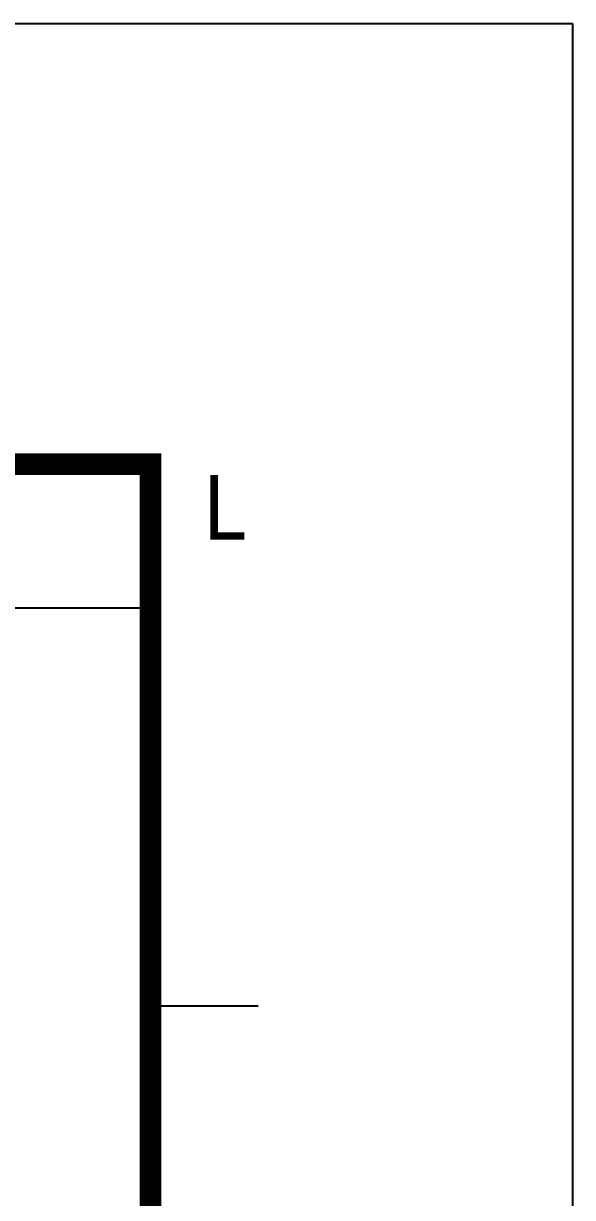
# Model space of a CAD drawing. Header units: millimetres. Extents: x -17369 to 294000, y -718917 to 220315.
# Drawn here: x 285086 to 294000, y -194957 to -175892 of the extents above; entities that cross this region are included whole.
import ezdxf
from ezdxf.enums import TextEntityAlignment as Align
from ezdxf.xclip import XClip

# ---------------------------------------------------------------- set-up
doc = ezdxf.new("R2010")
doc.units = ezdxf.units.MM
doc.header["$LTSCALE"] = 350
doc.header["$XCLIPFRAME"] = 2
doc.layers.get('Defpoints').update_dxf_attribs({"color": 181})
doc.layers.add('FORM$0$KIA-Form$2$A-FORM', color=7, linetype='Continuous')
doc.layers.add('X-200-S-COL$0$Defpoint', color=171, linetype='Continuous', plot=False)
doc.styles.add('FORM$0$맑은고딕', font='malgun.ttf')

# ---------------------------------------------------------------- blocks, each defined once
blk = doc.blocks.new('X-200-S-COL$0$Form-Bo')
blk.add_lwpolyline([(0, 207900), (294000, 207900), (294000, 0), (0, 0)], close=True)
blk = doc.blocks.new('xref key map')
blk.add_lwpolyline([(0, 1551302), (2389260, 1551302), (2389260, 0), (0, 0)], close=True)

msp = doc.modelspace()

# ---------------------------------------------------------------- linework, layer by layer
at = {"layer": 'Defpoints', "color": 3}
msp.add_lwpolyline([(0, -175892.4), (294000, -175892.4), (294000, -383792.4), (0, -383792.4)], close=True, dxfattribs=at)
at = {"layer": 'FORM$0$KIA-Form$2$A-FORM'}
msp.add_line((288897, -191849.1), (287147, -191849.1), dxfattribs=at)
at = {"layer": 'FORM$0$KIA-Form$2$A-FORM', "color": 6, "const_width": 350}
msp.add_lwpolyline([(287147, -376635), (287147, -183049.8), (8400, -183049.8), (8400, -376635)], close=True, dxfattribs=at)

# ---------------------------------------------------------------- block references
at = {"layer": 'X-200-S-COL$0$Defpoint'}
msp.add_blockref('X-200-S-COL$0$Form-Bo', (0, -383792.4), dxfattribs=at)

# ---------------------------------------------------------------- texts
at = {"layer": 'FORM$0$KIA-Form$2$A-FORM', "color": 4, "style": 'FORM$0$맑은고딕'}
msp.add_text('L', height=1050, dxfattribs=at).set_placement((287989.5, -183749.8), align=Align.MIDDLE_LEFT)

# ---------------------------------------------------------------- next in the draw order: block references
ref = msp.add_blockref('xref key map', (253797.2, -207036.5), dxfattribs=dict(xscale=0.01395821451102549, yscale=0.01395821451102549, zscale=0.01395821451102549))
XClip(ref).set_block_clipping_path([(-0.0000000075, 167165.6021255665), (2389260.125662934, 1718467.6565462798)])

doc.saveas('drawing.dxf')
